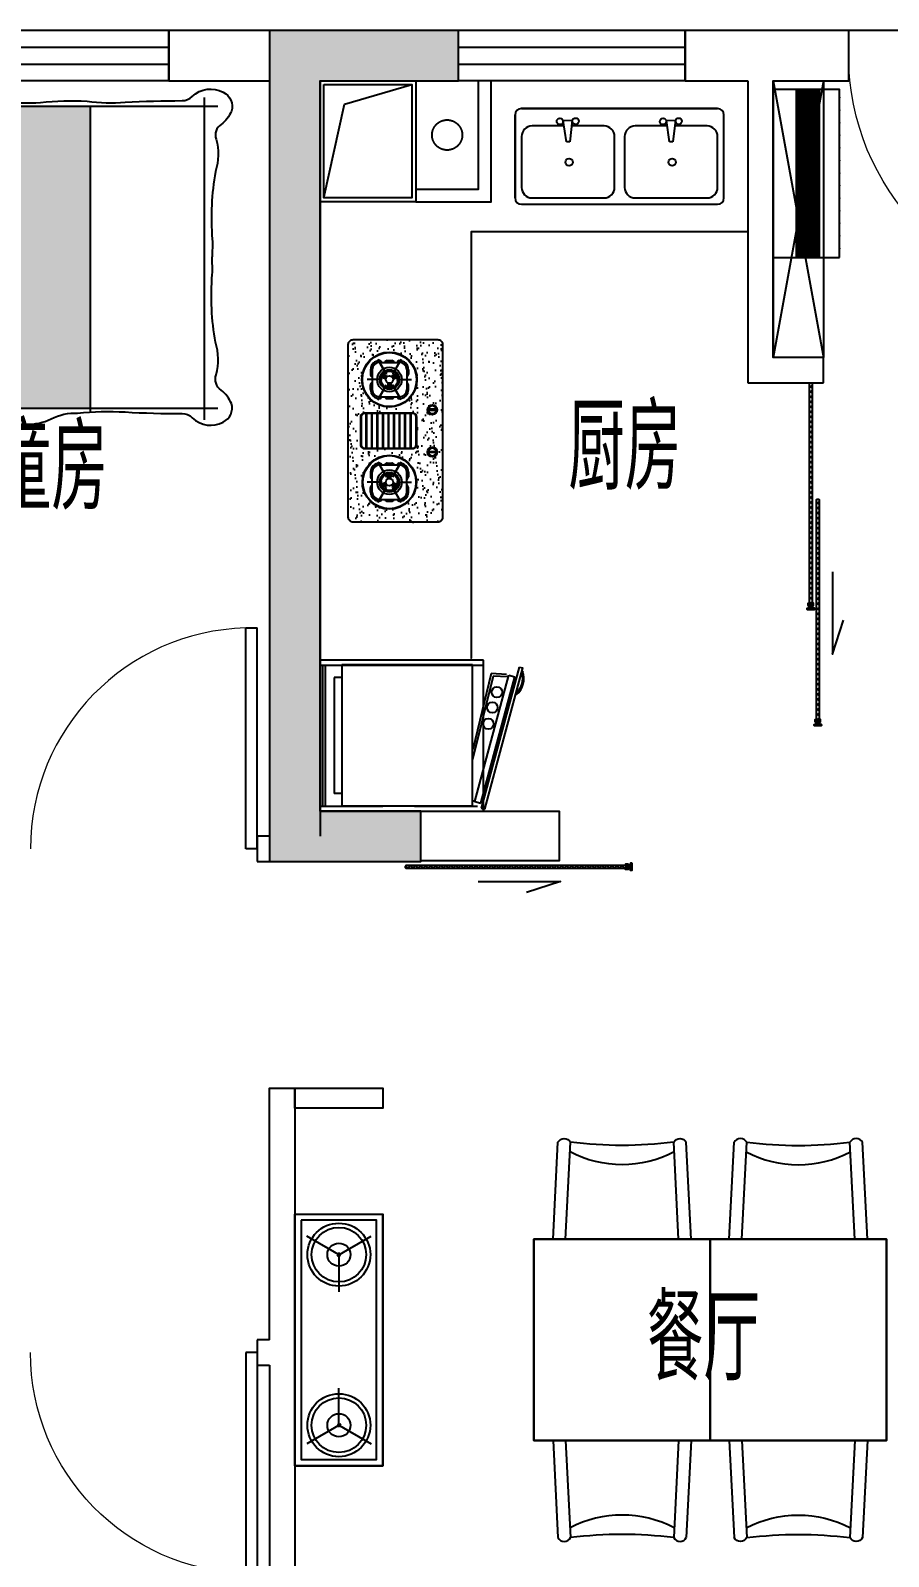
# Model space of a CAD drawing. Header units: millimetres. Extents: x -133666 to 880576, y -269375 to 86941.
# Drawn here: x 26295 to 29703, y 77706 to 83766 of the extents above; entities that cross this region are included whole.
import ezdxf

# ---------------------------------------------------------------- set-up
doc = ezdxf.new("R2010")
doc.units = ezdxf.units.MM
doc.header["$LTSCALE"] = 1000
doc.linetypes.add('PS', pattern=[3200, 1500, -200, 1500])
doc.linetypes.add('TRATTEGGIATA2', pattern=[0.375, 0.25, -0.125])
doc.layers.get('0').update_dxf_attribs({"linetype": 'CONTINUOUS'})
doc.layers.get('Defpoints').update_dxf_attribs({"color": 6, "linetype": 'CONTINUOUS'})
for name, color, linetype in [('0p-洞填充', 1, 'CONTINUOUS'), ('_弱电导线层', 4, 'CONTINUOUS'), ('_弱电设备层', 6, 'CONTINUOUS'), ('_电气辅助层', 5, 'CONTINUOUS'), ('A-FUR', 8, 'CONTINUOUS'), ('A-Lvtry', 5, 'CONTINUOUS'), ('A-烟气道', 105, 'CONTINUOUS'), ('DIM', 3, 'CONTINUOUS'), ('P-Furniture(活动家具)', 134, 'CONTINUOUS'), ('PS', 6, 'PS'), ('PUB_HATCH', 8, 'CONTINUOUS'), ('PUB_TEXT', 7, 'CONTINUOUS'), ('WALL', 2, 'CONTINUOUS'), ('WINDOW', 4, 'CONTINUOUS'), ('剪力墙', 6, 'CONTINUOUS'), ('门', 9, 'CONTINUOUS')]:
    doc.layers.add(name, color=color, linetype=linetype)
doc.styles.get("Standard").update_dxf_attribs({"font": 'tssdeng.shx', "bigfont": 'tssdchn.shx'})
doc.styles.add('ZZ', font='tssdeng.shx', dxfattribs={"width": 0.7, "bigfont": 'tssdchn.shx'})
doc.dimstyles.new('TSSD_100_100', dxfattribs={"dimtxt": 300, "dimasz": 100, "dimexe": 100, "dimexo": 250, "dimgap": 100, "dimtad": 1, "dimdec": 0, "dimzin": 0, "dimdsep": 46, "dimtxsty": 'ZZ', "dimblk": 'ARCHTICK', "dimcen": 0, "dimdle": 100, "dimclrd": 256, "dimclrt": 7, "dimadec": 0, "dimazin": 0, "dimtfac": 1, "dimtdec": 0, "dimtix": 1, "dimtmove": 2, "dimatfit": 3, "dimfxl": 0, "dimtolj": 1, "dimtzin": 0, "dimarcsym": 0})

# ---------------------------------------------------------------- blocks, each defined once
blk = doc.blocks.new('$DorLib2D$00000001')
for p, q in [((0.45, 0.975), (0.5, 0.975)), ((0.45, 0), (0.45, 0.975)), ((0.5, 0), (0.5, 0.975)), ((0.5, 0), (0.45, 0))]:
    blk.add_line(p, q)
at = {"lineweight": 13}
blk.add_arc((0.475, 0), 0.975, 91.46928, 180, dxfattribs=at)
blk = doc.blocks.new('$TCHSYS$WIN2D')
for p, q in [((-0.5, 0.5), (0.5, 0.5)), ((-0.5, 0.5), (-0.5, -0.5)), ((0.5, 0.5), (0.5, -0.5)), ((0.5, 0.1667), (-0.5, 0.1667)), ((0.5, -0.1667), (-0.5, -0.1667)), ((-0.5, -0.5), (0.5, -0.5))]:
    blk.add_line(p, q)
blk = doc.blocks.new('家用多媒体布线箱')
at = {"layer": '_弱电设备层'}
blk.add_lwpolyline([(-333.8, 263.9), (333.8, 263.9), (333.8, 0), (-333.8, 0)], close=True, dxfattribs=at)
at = {"layer": '_弱电设备层', "color": 14, "const_width": 100}
blk.add_lwpolyline([(-333.8, 137.6), (333.8, 137.6)], dxfattribs=at)
at = {"layer": '_电气辅助层'}
for p in [(-297.6, 263.9), (-247.6, 263.9), (-197.6, 263.9), (-147.6, 263.9), (-97.6, 263.9), (-47.6, 263.9), (2.4, 263.9), (52.4, 263.9), (102.4, 263.9), (152.4, 263.9), (202.4, 263.9), (252.4, 263.9), (302.4, 263.9), (-333.8, 132), (333.8, 132), (-297.6, 0), (-247.6, 0), (-197.6, 0), (-147.6, 0), (-97.6, 0), (-47.6, 0), (2.4, 0), (52.4, 0), (102.4, 0), (152.4, 0), (202.4, 0), (252.4, 0), (302.4, 0)]:
    blk.add_point(p, dxfattribs=at)
blk = doc.blocks.new('_ArchTick')
at = {"color": 0, "linetype": 'ByBlock', "const_width": 0.4}
blk.add_lwpolyline([(-0.5, -0.5), (0.5, 0.5)], dxfattribs=at)
blk = doc.blocks.new('*D54')
at = {"layer": 'Defpoints', "color": 0, "transparency": 16777216}
for p in [(27244.6, 84537), (27244.6, 83666.4), (30744.6, 83666.4)]:
    blk.add_point(p, dxfattribs=at)
at = {"layer": 'DIM', "color": 0, "lineweight": -2, "transparency": 16777216}
for p, q in [((27244.6, 83916.4), (27244.6, 84637)), ((30744.6, 83916.4), (30744.6, 84637))]:
    blk.add_line(p, q, dxfattribs=at)
at = {"layer": 'DIM', "lineweight": -2, "transparency": 16777216}
blk.add_line((30844.6, 84537), (27144.6, 84537), dxfattribs=at)
at = {"layer": 'DIM', "lineweight": -2, "transparency": 16777216, "xscale": 100, "yscale": 100, "zscale": 100, "rotation": 180}
blk.add_blockref('_ArchTick', (27244.6, 84537), dxfattribs=at)
at = {"layer": 'DIM', "lineweight": -2, "transparency": 16777216, "xscale": 100, "yscale": 100, "zscale": 100}
blk.add_blockref('_ArchTick', (30744.6, 84537), dxfattribs=at)
at = {"layer": 'DIM', "color": 7, "transparency": 16777216, "insert": (28994.6, 84787), "char_height": 300, "attachment_point": 5, "style": 'ZZ'}
blk.add_mtext('\\A1;3500', dxfattribs=at)
blk = doc.blocks.new('*D55')
at = {"layer": 'Defpoints', "color": 0, "transparency": 16777216}
for p in [(24644.6, 84537), (24644.6, 83666.4), (27244.6, 83666.4)]:
    blk.add_point(p, dxfattribs=at)
at = {"layer": 'DIM', "color": 0, "lineweight": -2, "transparency": 16777216}
for p, q in [((24644.6, 83916.4), (24644.6, 84637)), ((27244.6, 83916.4), (27244.6, 84637))]:
    blk.add_line(p, q, dxfattribs=at)
at = {"layer": 'DIM', "lineweight": -2, "transparency": 16777216}
blk.add_line((27344.6, 84537), (24544.6, 84537), dxfattribs=at)
at = {"layer": 'DIM', "lineweight": -2, "transparency": 16777216, "xscale": 100, "yscale": 100, "zscale": 100, "rotation": 180}
blk.add_blockref('_ArchTick', (24644.6, 84537), dxfattribs=at)
at = {"layer": 'DIM', "lineweight": -2, "transparency": 16777216, "xscale": 100, "yscale": 100, "zscale": 100}
blk.add_blockref('_ArchTick', (27244.6, 84537), dxfattribs=at)
at = {"layer": 'DIM', "color": 7, "transparency": 16777216, "insert": (25944.6, 84787), "char_height": 300, "attachment_point": 5, "style": 'ZZ'}
blk.add_mtext('\\A1;2600', dxfattribs=at)
blk = doc.blocks.new('asdgaegwegwegweg')
at = {"layer": 'P-Furniture(活动家具)', "ltscale": 0.05}
for p, q in [((2929513.3, 291305.6), (2929128.3, 291286.4)), ((2929513.3, 290757.1), (2929128.3, 290776.4))]:
    blk.add_line(p, q, dxfattribs=at)
at = {"layer": 'P-Furniture(活动家具)', "color": 251, "ltscale": 0.05}
for p, q in [((2929513.3, 291255.6), (2929128.3, 291236.4)), ((2929513.3, 290807.1), (2929128.3, 290826.4))]:
    blk.add_line(p, q, dxfattribs=at)
at = {"layer": 'P-Furniture(活动家具)', "ltscale": 0.05}
for centre, radius, start, end in [((2929141.6, 291261.4), 28.3, 118.07249, 241.92751), ((2927454, 291031.4), 1686.8, 353.01938, 6.98062), ((2929141.6, 290801.4), 28.3, 118.07249, 241.92751)]:
    blk.add_arc(centre, radius, start, end, dxfattribs=at)
at = {"layer": 'P-Furniture(活动家具)', "color": 251, "ltscale": 0.05}
blk.add_arc((2928772, 291031.4), 445.6, 332.33384, 27.66616, dxfattribs=at)
blk = doc.blocks.new('table 700x900')
at = {"layer": 'P-Furniture(活动家具)', "ltscale": 0.05}
for points in [[(-450, 700), (350, 700), (350, -700), (-450, -700)], [(-450, 0), (350, 0), (350, 700), (-450, 700)], [(-450, -700), (350, -700), (350, 0), (-450, 0)]]:
    blk.add_lwpolyline(points, close=True, dxfattribs=at)
at = {"layer": 'P-Furniture(活动家具)'}
blk.add_lwpolyline([(-450, 700), (350, 700), (350, -700), (-450, -700)], close=True, dxfattribs=at)
at = {"layer": 'P-Furniture(活动家具)', "ltscale": 0.05}
blk.add_blockref('asdgaegwegwegweg', (-2929963.3, -290681.4), dxfattribs=at)
at = {"layer": 'P-Furniture(活动家具)', "ltscale": 0.05, "xscale": -1}
blk.add_blockref('asdgaegwegwegweg', (2929863.3, -290681.4), dxfattribs=at)
at = {"layer": 'P-Furniture(活动家具)', "ltscale": 0.05, "xscale": -1, "rotation": 180}
blk.add_blockref('asdgaegwegwegweg', (-2929963.3, 290681.4), dxfattribs=at)
at = {"layer": 'P-Furniture(活动家具)', "ltscale": 0.05, "rotation": 180}
blk.add_blockref('asdgaegwegwegweg', (2929863.3, 290681.4), dxfattribs=at)
blk = doc.blocks.new('A$C103B1D10')
at = {"layer": 'P-Furniture(活动家具)', "color": 251}
for p, q in [((101.3, 325), (-898.7, 325)), ((-898.7, 325), (-898.7, -25)), ((101.3, 325), (101.3, -25)), ((-733.2, 142.8), (-811.1, 277.7)), ((-64.1, 142.8), (13.8, 277.7)), ((-733.2, 157.2), (-811.1, 22.3)), ((-745.7, 150), (-589.9, 150)), ((-51.6, 150), (-207.5, 150)), ((-64.1, 157.2), (13.8, 22.3)), ((-898.7, -25), (101.3, -25))]:
    blk.add_line(p, q, dxfattribs=at)
at = {"layer": 'P-Furniture(活动家具)'}
blk.add_lwpolyline([(-898.7, 325), (101.3, 325), (101.3, -25), (-898.7, -25)], close=True, dxfattribs=at)
at = {"layer": 'P-Furniture(活动家具)', "color": 251}
blk.add_lwpolyline([(76.3, 300), (-873.7, 300), (-873.7, 0), (76.3, 0)], close=True, dxfattribs=at)
at = {"layer": 'P-Furniture(活动家具)', "color": 251, "const_width": 4.17}
for points in [[(-797.5, 254.1), (-810.2, 276.1)], [(-797.5, 254.1), (-810.2, 276.1)], [(0.2, 254.1), (12.8, 276.1)], [(0.2, 254.1), (12.8, 276.1)], [(-617.1, 150), (-591.8, 150)], [(-617.1, 150), (-591.8, 150)], [(-180.2, 150), (-205.6, 150)], [(-180.2, 150), (-205.6, 150)], [(-797.5, 45.9), (-810.2, 23.9)], [(-797.5, 45.9), (-810.2, 23.9)], [(0.2, 45.9), (12.8, 23.9)], [(0.2, 45.9), (12.8, 23.9)]]:
    blk.add_lwpolyline(points, dxfattribs=at)
at = {"layer": 'P-Furniture(活动家具)', "color": 251}
for centre, radius in [((-737.4, 150), 125), ((-737.4, 150), 108.3), ((-60, 150), 125), ((-60, 150), 108.3), ((-737.4, 150), 45.8), ((-60, 150), 45.8)]:
    blk.add_circle(centre, radius, dxfattribs=at)
blk = doc.blocks.new('A$C6BCA2219')
at = {"layer": 'P-Furniture(活动家具)'}
for p, q in [((-389.5, 380), (389.5, 380)), ((389.5, 380), (-389.5, 380)), ((-415.3, 354.8), (-415.3, 25.2)), ((-415.3, 25.2), (-415.3, 354.8)), ((414.7, 25.2), (414.7, 354.8)), ((-389.5, 0), (389.5, 0))]:
    blk.add_line(p, q, dxfattribs=at)
at = {"layer": 'P-Furniture(活动家具)', "color": 251}
for p, q in [((-220.2, 310.8), (-347.5, 310.8)), ((-223.7, 332.8), (-187.8, 333.3)), ((-210.5, 248.5), (-223.7, 332.8)), ((-187.8, 333.3), (-197.8, 248.5)), ((-61.9, 310.8), (-190.5, 310.8)), ((189.2, 310.8), (61.9, 310.8)), ((185.8, 332.8), (221.6, 333.3)), ((198.9, 248.5), (185.8, 332.8)), ((221.6, 333.3), (211.6, 248.5)), ((347.5, 310.8), (218.9, 310.8)), ((-389.5, 268.8), (-389.5, 67.2)), ((-197.8, 248.5), (-210.5, 248.5)), ((-19.9, 67.2), (-19.9, 268.8)), ((19.9, 268.8), (19.9, 67.2)), ((211.6, 248.5), (198.9, 248.5)), ((389.5, 67.2), (389.5, 268.8)), ((-347.5, 25.2), (-61.9, 25.2)), ((61.9, 25.2), (347.5, 25.2))]:
    blk.add_line(p, q, dxfattribs=at)
for centre, radius in [((-236.9, 329.1), 12.8), ((-174.7, 329.6), 12.8), ((172.6, 329.1), 12.8), ((234.8, 329.6), 12.8), ((-200.5, 166.9), 14.8), ((208.9, 166.9), 14.8)]:
    blk.add_circle(centre, radius, dxfattribs=at)
at = {"layer": 'P-Furniture(活动家具)'}
for centre, radius, start, end in [((-389.6, 354.3), 25.7, 89.81831, 178.91937), ((389.5, 354.8), 25.2, 0, 90), ((-389.6, 25.7), 25.7, 181.08063, 270.18169), ((389.5, 25.2), 25.2, 270, 0)]:
    blk.add_arc(centre, radius, start, end, dxfattribs=at)
at = {"layer": 'P-Furniture(活动家具)', "color": 251}
for centre, start, end in [((-347.5, 268.8), 90, 180), ((-61.9, 268.8), 0, 90), ((61.9, 268.8), 90, 180), ((347.5, 268.8), 0, 90), ((-347.5, 67.2), 180, 270), ((-61.9, 67.2), 270, 0), ((61.9, 67.2), 180, 270), ((347.5, 67.2), 270, 0)]:
    blk.add_arc(centre, 42, start, end, dxfattribs=at)
blk = doc.blocks.new('A$C2E107800')
at = {"layer": 'P-Furniture(活动家具)'}
for p, q in [((-600, 650), (-600, 0)), ((-600, 650), (0, 650)), ((0, 0), (0, 650)), ((-600, 0), (0, 0)), ((-587.9, 9.5), (-591.8, -5)), ((-27.7, -140.6), (-587.9, 9.5)), ((-591.8, -5), (-31.5, -155.1)), ((-27.7, -140.6), (-31.5, -155.1))]:
    blk.add_line(p, q, dxfattribs=at)
at = {"layer": 'P-Furniture(活动家具)', "color": 251, "linetype": 'TRATTEGGIATA2'}
blk.add_line((-580, 650), (-580, 0), dxfattribs=at)
at = {"layer": 'P-Furniture(活动家具)', "color": 251}
for p, q in [((-20, 640), (-580, 640)), ((-20, 630), (-580, 630)), ((-579.5, 563.2), (-579.5, 44.4)), ((-19.5, 563.2), (-579.5, 563.2)), ((-579.5, 555.7), (-579.5, 71.9)), ((-69.5, 593.6), (-529.5, 593.6)), ((-529.5, 563.2), (-529.5, 593.6)), ((-69.5, 563.2), (-69.5, 593.6)), ((-19.5, 44.4), (-19.5, 563.2)), ((-579.5, 44.4), (-19.5, 44.4)), ((-562, 34.7), (-568.5, 10.6)), ((-568.5, 10.6), (-66.2, -124)), ((-562, 34.7), (-559.4, 44.4)), ((-562, 34.7), (-59.7, -99.8)), ((-59.7, -99.8), (-66.2, -124)), ((-44.7, -155.1), (-53.7, -152.6))]:
    blk.add_line(p, q, dxfattribs=at)
at = {"layer": 'P-Furniture(活动家具)', "color": 251, "linetype": 'Continuous'}
for p, q in [((-20, 650), (-20, 0)), ((-63.5, -37.7), (-394.9, 44.4)), ((-54, -29.9), (-355.8, 43.4)), ((-66.5, -94.9), (-63.5, -37.7)), ((-57.2, -90.2), (-54, -29.9))]:
    blk.add_line(p, q, dxfattribs=at)
at = {"layer": 'P-Furniture(活动家具)', "color": 251}
for centre in [(-253.4, -18.8), (-188.6, -34.6), (-127.7, -52.8)]:
    blk.add_circle(centre, 21, dxfattribs=at)
for radius, start, end in [(83.4, 219.87563, 290.12437), (78.4, 225.46438, 284.53562)]:
    blk.add_arc((-73.4, -76.7), radius, start, end, dxfattribs=at)
blk = doc.blocks.new('A$C558726A8')
at = {"layer": 'P-Furniture(活动家具)'}
h = blk.add_hatch(dxfattribs=at)
h.set_pattern_fill('AR-SAND,_O', color=250)
h.set_pattern_definition([(37.5, (-27199.047, -9670.22), (-1.60003, 48.941324), [0, -38.608, 0, -43.18, 0, -41.275]), (7.5, (-27199.05, -9670.22), (44.95233, 71.68251), [0, -20.828, 0, -34.798, 0, -13.335]), (327.5, (-27230.29, -9670.22), (79.09924, 0.14372), [0, -12.7, 0, -45.72, 0, -59.69]), (317.5, (-27230.29, -9670.22), (76.35565, 22.29293), [0, -6.35, 0, -29.972, 0, -34.29])])
h.paths.add_polyline_path([(-342.9, 375.4, 0.414214), (-362.5, 355.9), (-362.5, 19.6, 0.414214), (-342.9, 0), (342.9, 0, 0.414214), (362.5, 19.6), (362.5, 355.9, 0.414214), (342.9, 375.4)])
h.paths.add_polyline_path([(71.9, 309.2), (71.9, 120.9, -0.414214), (55.9, 104.9), (-55.9, 104.9, -0.414214), (-71.9, 120.9), (-71.9, 309.2, -0.414214), (-55.9, 325.2), (55.9, 325.2, -0.414214)], flags=16)
h.paths.add_polyline_path([(69.9, 309.2), (69.9, 120.9, -0.414214), (55.9, 106.9), (-55.9, 106.9, -0.414214), (-69.9, 120.9), (-69.9, 309.2, -0.414214), (-55.9, 323.2), (55.9, 323.2, -0.414214)], flags=0)
h.paths.add_polyline_path([(313.1, 211.8, -1), (94.2, 211.8, -1)], flags=16)
h.paths.add_polyline_path([(311.1, 211.8, -1), (96.2, 211.8, -1)], flags=0)
h.paths.add_polyline_path([(164.5, 287.1), (182.6, 287.1, -0.359638), (191.4, 280.3), (215.9, 280.3, -0.359638), (224.7, 287.1), (242.8, 287.1, -0.414214), (279, 250.9, -0.251251), (272.2, 242.1), (272.2, 229.9, -0.359638), (279, 221.1), (279, 202.5, -0.359638), (272.2, 193.7), (272.2, 181.4, -0.251251), (279, 172.6, -0.414214), (242.8, 136.4), (224.7, 136.4, -0.359638), (215.9, 143.3), (191.4, 143.3, -0.359638), (182.6, 136.4), (164.5, 136.4, -0.414214), (128.3, 172.6, -0.251251), (135.2, 181.4), (135.2, 193.7, -0.359638), (128.3, 202.5), (128.3, 221.1, -0.359638), (135.2, 229.9), (135.2, 242.1, -0.251251), (128.3, 250.9, -0.414214)], flags=0)
h.paths.add_polyline_path([(252.6, 211.8, -1), (154.7, 211.8, -1)], flags=0)
h.paths.add_polyline_path([(242.8, 211.8, -1), (164.5, 211.8, -1)], flags=0)
h.paths.add_polyline_path([(239.9, 211.8, -1), (167.4, 211.8, -1)], flags=0)
h.paths.add_polyline_path([(236.9, 211.8, -1), (170.4, 211.8, -1)], flags=0)
h.paths.add_polyline_path([(174.8, 218.6), (190.2, 217.6, -0.299124), (203.7, 226.5, -0.028861), (205.3, 226.4), (212.2, 240.2, -0.215015), (224, 233.3), (215.4, 220.5, -0.330841), (215.4, 203), (224, 190.2, -0.215015), (212.2, 183.4), (205.3, 197.2, -0.028861), (203.7, 197.1, -0.299124), (190.2, 205.9), (174.8, 204.9, -0.215015)], flags=0)
h.paths.add_polyline_path([(-96.2, 211.8, -1), (-311.1, 211.8, -1)], flags=16)
h.paths.add_polyline_path([(-98.2, 211.8, -1), (-309.1, 211.8, -1)], flags=0)
h.paths.add_polyline_path([(-128.3, 250.9, -0.251251), (-135.2, 242.1), (-135.2, 229.9, -0.359638), (-128.3, 221.1), (-128.3, 202.5, -0.359638), (-135.2, 193.7), (-135.2, 181.4, -0.251251), (-128.3, 172.6, -0.414214), (-164.5, 136.4), (-182.6, 136.4, -0.359638), (-191.4, 143.3), (-215.9, 143.3, -0.359638), (-224.7, 136.4), (-242.8, 136.4, -0.414214), (-279, 172.6, -0.251251), (-272.2, 181.4), (-272.2, 193.7, -0.359638), (-279, 202.5), (-279, 221.1, -0.359638), (-272.2, 229.9), (-272.2, 242.1, -0.251251), (-279, 250.9, -0.414214), (-242.8, 287.1), (-224.7, 287.1, -0.359638), (-215.9, 280.3), (-191.4, 280.3, -0.359638), (-182.6, 287.1), (-164.5, 287.1, -0.414214)], flags=0)
h.paths.add_polyline_path([(-154.7, 211.8, -1), (-252.6, 211.8, -1)], flags=0)
h.paths.add_polyline_path([(-164.5, 211.8, -1), (-242.8, 211.8, -1)], flags=0)
h.paths.add_polyline_path([(-167.4, 211.8, -1), (-239.9, 211.8, -1)], flags=0)
h.paths.add_polyline_path([(-170.4, 211.8, -1), (-236.9, 211.8, -1)], flags=0)
h.paths.add_polyline_path([(-174.8, 218.6, -0.215015), (-174.8, 204.9), (-190.2, 205.9, -0.299124), (-203.7, 197.1, -0.028861), (-205.3, 197.2), (-212.2, 183.4, -0.215015), (-224, 190.2), (-215.4, 203, -0.330841), (-215.4, 220.5), (-224, 233.3, -0.215015), (-212.2, 240.2), (-205.3, 226.4, -0.028861), (-203.7, 226.5, -0.299124), (-190.2, 217.6)], flags=0)
h.paths.add_polyline_path([(103, 41, -1), (64.3, 41, -1)], flags=16)
h.paths.add_polyline_path([(85.7, 57.3), (85.7, 56.2, -0.877066), (85.7, 25.8), (85.7, 24.6, -1), (81.7, 24.6), (81.7, 25.8, -0.877066), (81.7, 56.2), (81.7, 57.3, -1)], flags=0)
h.paths.add_polyline_path([(97.4, 53.2, -1.000001), (94.5, 53.2, -1.000001)], flags=0)
h.paths.add_polyline_path([(102.5, 41, -1.000001), (99.6, 41, -1.000001)], flags=0)
h.paths.add_polyline_path([(-64.3, 41, -1), (-103, 41, -1)], flags=16)
h.paths.add_polyline_path([(-81.7, 57.3), (-81.7, 56.2, -0.877066), (-81.7, 25.8), (-81.7, 24.6, -1), (-85.7, 24.6), (-85.7, 25.8, -0.877066), (-85.7, 56.2), (-85.7, 57.3, -1)], flags=0)
h.paths.add_polyline_path([(-94.5, 53.2, -1.000001), (-97.4, 53.2, -1.000001)], flags=0)
h.paths.add_polyline_path([(-99.6, 41, -1.000001), (-102.5, 41, -1.000001)], flags=0)
for points in [[(-99.6, 41.4, 1), (-102.5, 41.4, 1)], [(-97.4, 53.7, 1.000001), (-94.5, 53.7, 1.000001)], [(94.5, 53.7, 1.000001), (97.4, 53.7, 1.000001)], [(102.5, 41.4, 1), (99.6, 41.4, 1)]]:
    blk.add_hatch(color=251, dxfattribs=at).paths.add_polyline_path(points)
at = {"layer": 'P-Furniture(活动家具)', "color": 251}
for p, q in [((-69.9, 304), (69.9, 304)), ((-284.2, 258.3), (-224, 223.5)), ((-228.2, 226), (-279.9, 255.8)), ((-272.2, 250.9), (-272.2, 172.6)), ((-242.8, 287.1), (-224.7, 287.1)), ((-242.8, 280.3), (-164.5, 280.3)), ((-203.7, 240.2), (-203.7, 299.8)), ((-123.1, 258.3), (-183.3, 223.5)), ((-164.5, 287.1), (-182.6, 287.1)), ((-179.1, 226), (-127.4, 255.8)), ((-135.2, 250.9), (-135.2, 172.6)), ((-69.9, 302), (69.9, 302)), ((-69.9, 282), (69.9, 282)), ((-69.9, 280), (69.9, 280)), ((-69.9, 260), (69.9, 260)), ((-69.9, 258), (69.9, 258)), ((123.1, 258.3), (183.3, 223.5)), ((179.1, 226), (127.4, 255.8)), ((135.2, 250.9), (135.2, 172.6)), ((164.5, 287.1), (182.6, 287.1)), ((242.8, 280.3), (164.5, 280.3)), ((203.7, 240.2), (203.7, 299.8)), ((284.2, 258.3), (224, 223.5)), ((242.8, 287.1), (224.7, 287.1)), ((228.2, 226), (279.9, 255.8)), ((272.2, 250.9), (272.2, 172.6)), ((-284.2, 165.3), (-224, 200)), ((-228.2, 197.6), (-279.9, 167.7)), ((-279, 221.1), (-279, 202.5)), ((-224, 233.3), (-212.2, 240.2)), ((-215.4, 220.5), (-224, 233.3)), ((-215.4, 203), (-224, 190.2)), ((-212.2, 183.4), (-224, 190.2)), ((-211, 224.5), (-218.1, 236.8)), ((-211, 199.1), (-218.1, 186.8)), ((-205.3, 226.4), (-212.2, 240.2)), ((-205.3, 197.2), (-212.2, 183.4)), ((-203.7, 183.4), (-203.7, 123.7)), ((-190.2, 217.6), (-174.8, 218.6)), ((-190.2, 205.9), (-174.8, 204.9)), ((-189, 211.8), (-174.8, 211.8)), ((-123.1, 165.3), (-183.3, 200)), ((-179.1, 197.6), (-127.4, 167.7)), ((-174.8, 218.6), (-174.8, 204.9)), ((-128.3, 221.1), (-128.3, 202.5)), ((-69.9, 238), (69.9, 238)), ((-69.9, 236), (69.9, 236)), ((-69.9, 216), (69.9, 216)), ((-69.9, 214), (69.9, 214)), ((-69.9, 194), (69.9, 194)), ((-69.9, 192), (69.9, 192)), ((123.1, 165.3), (183.3, 200)), ((179.1, 197.6), (127.4, 167.7)), ((128.3, 221.1), (128.3, 202.5)), ((190.2, 217.6), (174.8, 218.6)), ((174.8, 218.6), (174.8, 204.9)), ((189, 211.8), (174.8, 211.8)), ((190.2, 205.9), (174.8, 204.9)), ((203.7, 183.4), (203.7, 123.7)), ((205.3, 226.4), (212.2, 240.2)), ((205.3, 197.2), (212.2, 183.4)), ((211, 224.5), (218.1, 236.8)), ((211, 199.1), (218.1, 186.8)), ((224, 233.3), (212.2, 240.2)), ((212.2, 183.4), (224, 190.2)), ((215.4, 220.5), (224, 233.3)), ((215.4, 203), (224, 190.2)), ((284.2, 165.3), (224, 200)), ((228.2, 197.6), (279.9, 167.7)), ((279, 221.1), (279, 202.5)), ((-242.8, 143.3), (-164.5, 143.3)), ((-242.8, 136.4), (-224.7, 136.4)), ((-164.5, 136.4), (-182.6, 136.4)), ((-69.9, 172), (69.9, 172)), ((-69.9, 170), (69.9, 170)), ((-69.9, 150), (69.9, 150)), ((-69.9, 148), (69.9, 148)), ((-69.9, 128), (69.9, 128)), ((-69.9, 126), (69.9, 126)), ((242.8, 143.3), (164.5, 143.3)), ((164.5, 136.4), (182.6, 136.4)), ((242.8, 136.4), (224.7, 136.4))]:
    blk.add_line(p, q, dxfattribs=at)
at = {"layer": 'P-Furniture(活动家具)'}
blk.add_lwpolyline([(-342.9, 0.4, -0.414214), (-362.5, 20), (-362.5, 355.9, -0.414214), (-342.9, 375.4), (342.9, 375.4, -0.414214), (362.5, 355.9), (362.5, 20, -0.414214), (342.9, 0.4)], format="xyb", close=True, dxfattribs=at)
at = {"layer": 'P-Furniture(活动家具)', "color": 251}
for points in [[(-71.9, 309.2, -0.414214), (-55.9, 325.2), (55.9, 325.2, -0.414214), (71.9, 309.2), (71.9, 120.9, -0.414214), (55.9, 104.9), (-55.9, 104.9, -0.414214), (-71.9, 120.9)], [(-69.9, 309.2, -0.414214), (-55.9, 323.2), (55.9, 323.2, -0.414214), (69.9, 309.2), (69.9, 120.9, -0.414214), (55.9, 106.9), (-55.9, 106.9, -0.414214), (-69.9, 120.9)], [(-85.7, 25), (-85.7, 57.8, -1), (-81.7, 57.8), (-81.7, 25, -1)], [(85.7, 25), (85.7, 57.8, 1), (81.7, 57.8), (81.7, 25, 1)]]:
    blk.add_lwpolyline(points, format="xyb", close=True, dxfattribs=at)
at = {"layer": 'P-Furniture(活动家具)', "color": 251, "const_width": 0.979}
for points in [[(-228.2, 226), (-279.9, 255.8)], [(-203.7, 240.2), (-203.7, 299.8)], [(-179.1, 226), (-127.4, 255.8)], [(179.1, 226), (127.4, 255.8)], [(203.7, 240.2), (203.7, 299.8)], [(228.2, 226), (279.9, 255.8)], [(-228.2, 197.6), (-279.9, 167.7)], [(-203.7, 183.4), (-203.7, 123.7)], [(-179.1, 197.6), (-127.4, 167.7)], [(179.1, 197.6), (127.4, 167.7)], [(203.7, 183.4), (203.7, 123.7)], [(228.2, 197.6), (279.9, 167.7)]]:
    blk.add_lwpolyline(points, dxfattribs=at)
for points in [[(-203.7, 226.5, -1), (-203.7, 197.1, -1), (-203.7, 226.5, -1)], [(203.7, 226.5, 1), (203.7, 197.1, 1), (203.7, 226.5, 1)]]:
    blk.add_lwpolyline(points, format="xyb", dxfattribs=at)
at = {"layer": 'P-Furniture(活动家具)', "color": 251}
for centre, radius in [((-203.7, 211.8), 107.4), ((-203.7, 211.8), 105.4), ((203.7, 211.8), 109.4), ((203.7, 211.8), 107.4), ((-203.7, 211.8), 39.1), ((-203.7, 211.8), 36.2), ((-203.7, 211.8), 33.3), ((203.7, 211.8), 39.1), ((203.7, 211.8), 36.2), ((203.7, 211.8), 33.3), ((-203.7, 211.8), 14.7), ((203.7, 211.8), 14.7), ((-83.7, 41.4), 19.3), ((83.7, 41.4), 19.3), ((-101, 41.4), 1.44), ((-95.9, 53.7), 1.44), ((95.9, 53.7), 1.44), ((101, 41.4), 1.44)]:
    blk.add_circle(centre, radius, dxfattribs=at)
at = {"layer": 'P-Furniture(活动家具)'}
for centre in [(-203.7, 211.8), (203.7, 211.8)]:
    blk.add_circle(centre, 48.9, dxfattribs=at)
at = {"layer": 'P-Furniture(活动家具)', "color": 251}
for centre, radius, start, end in [((-242.8, 250.9), 36.2, 90, 180), ((-267.4, 252.9), 11.8, 189.66757, 246.08239), ((-242.8, 250.9), 29.4, 90, 180), ((-224.4, 278.4), 8.76, 12.56398, 91.68605), ((-182.9, 278.4), 8.76, 88.31395, 167.43602), ((-164.5, 250.9), 36.2, 0, 90), ((-164.5, 250.9), 29.4, 0, 90), ((-139.9, 252.9), 11.8, 293.91761, 350.33243), ((164.5, 250.9), 36.2, 90, 180), ((139.9, 252.9), 11.8, 189.66757, 246.08239), ((164.5, 250.9), 29.4, 90, 180), ((182.9, 278.4), 8.76, 12.56398, 91.68605), ((224.4, 278.4), 8.76, 88.31395, 167.43602), ((242.8, 250.9), 36.2, 0, 90), ((242.8, 250.9), 29.4, 0, 90), ((267.4, 252.9), 11.8, 293.91761, 350.33243), ((-270.2, 221.3), 8.76, 102.56398, 181.68605), ((-270.2, 202.2), 8.76, 178.31395, 257.43602), ((-210.5, 223.6), 16.7, 95.73063, 144.26937), ((-210.5, 199.9), 16.7, 215.73063, 264.26937), ((-190, 211.8), 16.7, 335.73063, 24.26937), ((-137.1, 221.3), 8.76, 358.31395, 77.43602), ((-137.1, 202.2), 8.76, 282.56398, 1.68605), ((137.1, 221.3), 8.76, 102.56398, 181.68605), ((137.1, 202.2), 8.76, 178.31395, 257.43602), ((190, 211.8), 16.7, 155.73063, 204.26937), ((210.5, 223.6), 16.7, 35.73063, 84.26937), ((210.5, 199.9), 16.7, 275.73063, 324.26937), ((270.2, 221.3), 8.76, 358.31395, 77.43602), ((270.2, 202.2), 8.76, 282.56398, 1.68605), ((-267.4, 170.6), 11.8, 113.91761, 170.33243), ((-242.8, 172.6), 36.2, 180, 270), ((-242.8, 172.6), 29.4, 180, 270), ((-224.4, 145.2), 8.76, 268.31395, 347.43602), ((-182.9, 145.2), 8.76, 192.56398, 271.68605), ((-164.5, 172.6), 36.2, 270, 0), ((-164.5, 172.6), 29.4, 270, 0), ((-139.9, 170.6), 11.8, 9.66757, 66.08239), ((139.9, 170.6), 11.8, 113.91761, 170.33243), ((164.5, 172.6), 36.2, 180, 270), ((164.5, 172.6), 29.4, 180, 270), ((182.9, 145.2), 8.76, 268.31395, 347.43602), ((224.4, 145.2), 8.76, 192.56398, 271.68605), ((242.8, 172.6), 36.2, 270, 0), ((242.8, 172.6), 29.4, 270, 0), ((267.4, 170.6), 11.8, 9.66757, 66.08239), ((-83.7, 41.4), 15.3, 97.49421, 262.50579), ((-83.7, 41.4), 15.3, 277.49421, 82.50579), ((83.7, 41.4), 15.3, 97.49421, 262.50579), ((83.7, 41.4), 15.3, 277.49421, 82.50579)]:
    blk.add_arc(centre, radius, start, end, dxfattribs=at)
blk = doc.blocks.new('A$C14777907')
at = {"layer": 'P-Furniture(活动家具)'}
h = blk.add_hatch(dxfattribs=at)
h.set_pattern_fill('AR-SAND', color=250, scale=0.5, style=0)
h.paths.add_polyline_path([(-546.9, 316.1), (-546.9, -5.9), (653.1, -5.9), (653.1, 316.1)])
blk.add_line((665.3, 1643), (-559.2, 1643), dxfattribs=at)
at = {"layer": 'P-Furniture(活动家具)', "color": 251}
for p, q in [((-546.9, 1677.6), (-546.9, -510.8)), ((653.1, 1677.6), (653.1, -510.8)), ((677.6, 1114.1), (-550, 450.1)), ((-341.9, 1043), (-592.9, 1043)), ((677.6, 1084.6), (-546.9, 316.1)), ((10.9, 1043), (-61.4, 1043)), ((548.8, 1043), (279.5, 1043)), ((-306.2, 993), (-592.9, 993)), ((456.2, 993), (-141.8, 993)), ((-546.9, 316.1), (653.1, 316.1)), ((-560.1, -5.9), (653.1, -5.9)), ((54.1, -457), (-592.9, -457)), ((686.8, -457), (54.1, -457))]:
    blk.add_line(p, q, dxfattribs=at)
at = {"layer": 'P-Furniture(活动家具)'}
for points in [[(-559.2, 1643, 0.015145), (-561.6, 1457.8, 0.00267), (-566.3, 1232.8, 0.058958), (-559.7, 1098, -0.038458), (-557.2, 976.2, 0.025508), (-557.2, 824.4, -0.039412), (-564.9, 621.7, 0.016498), (-570.4, 474, -0.095063), (-589.9, 343.7, 0.129887), (-610.3, 249.3, 0.123513), (-589.3, 151, -0.132991), (-566.3, 45.8, -0.041346), (-561.8, -142.7, 0.014819), (-568.4, -369.3, -0.211134), (-585, -409.6, 0.329446), (-601.7, -532.5, 0.37589), (-528.7, -565.2, 0.122432), (-475.2, -524.5, -0.342539), (-413.7, -504.4, 0.141351), (-284.9, -502, -0.036442), (-152.1, -487.1, -0.036947), (-16.4, -489.1, 0.022047), (54.1, -488.1, -0.02246)], [(665.3, 1643, -0.015145), (667.7, 1457.8, -0.00267), (672.4, 1232.8, -0.058958), (665.9, 1098, 0.038458), (663.3, 976.2, -0.025508), (663.3, 824.4, 0.039412), (671, 621.7, -0.016498), (676.5, 474, 0.037552), (667.2, 193.7, -0.045167), (672.4, 8, 0.051681), (667.9, -142.7, -0.014819), (674.5, -369.3, 0.211134), (691.1, -409.6, -0.329446), (707.8, -532.5, -0.367495), (632.8, -565.2, -0.123892), (580.3, -524.5, 0.358288), (521.8, -504.4, -0.141351), (393, -502, 0.036442), (260.2, -487.1, 0.036947), (124.6, -489.1, -0.022047), (54.1, -488.1, 0.02316)]]:
    blk.add_lwpolyline(points, format="xyb", dxfattribs=at)
at = {"layer": 'P-Furniture(活动家具)', "color": 251}
for centre, radius, start, end in [((1430.1, 1422.9), 1929.9, 173.60879, 185.83391), ((-223.4, 547.9), 1104.5, 76.75454, 104.44305), ((360.2, 233.3), 1414.7, 80.05286, 101.34071), ((385.7, -92.7), 1729.7, 82.696, 99.95821), ((-1319.7, 1422.9), 1929.9, 354.16609, 6.39121), ((365.4, 1440.3), 882.2, 168.41669, 192.50944), ((-202.1, -493.4), 2123.6, 83.88283, 98.3309), ((800, 1593.1), 776.2, 178.15349, 191.67645), ((-710.9, 1434.7), 764.1, 0.05119, 14.26694), ((1633.7, 1420.2), 1564.6, 172.65046, 179.51242), ((-2949, 1639.8), 3035.7, 356.06735, 359.45452), ((-39, 1443.9), 669, 343.0859, 15.86119), ((65.9, 1222.4), 317.9, 120.2878, 164.59824), ((-116.8, 1393.5), 105.8, 21.67931, 77.8243), ((379.3, 1237.4), 224.7, 76.50973, 152.29583), ((-55, 1289.3), 504.7, 333.49737, 20.69743), ((37.4, 1231.1), 204.9, 26.15787, 125.83294), ((547.7, 1343), 615, 170.80231, 211.34581), ((-624.7, 1087), 649.1, 355.85031, 28.95445), ((-0.7, 1153), 244.5, 19.16577, 101.95874), ((-367.8, 1118.9), 253.6, 51.91879, 103.67035), ((106.6, 1325.2), 529.9, 174.18704, 224.47313), ((496.5, 1468.1), 918.9, 186.69659, 212.61963), ((-386.8, 1118.3), 245, 27.99994, 96.84592), ((-356.5, 1625.4), 401.2, 247.48899, 261.69991), ((-514.8, 711.2), 543.6, 79.67694, 89.50551), ((420.2, 1855.3), 632.4, 272.28267, 286.61757), ((1321, -4098.5), 5398.7, 97.65435, 99.32678), ((107.1, 1764.1), 741.4, 260.93942, 295.21906), ((-273.3, 1294.1), 328.6, 264.31868, 321.27219)]:
    blk.add_arc(centre, radius, start, end, dxfattribs=at)

msp = doc.modelspace()

# ---------------------------------------------------------------- hatches: boundary and pattern name
at = {"layer": 'PUB_HATCH'}
msp.add_hatch(color=256, dxfattribs=at).paths.add_polyline_path([(27844.6, 80666.4), (27444.6, 80666.4), (27444.6, 83566.4), (27994.6, 83566.4), (27994.6, 83766.4), (27244.6, 83766.4), (27244.6, 80466.4), (27444.6, 80466.4), (27844.6, 80466.4)])
at = {"layer": '门'}
h = msp.add_hatch(dxfattribs=at)
h.set_pattern_fill('!PYH_GALSSC', color=250, scale=10, angle=360, style=0)
h.set_pattern_definition([(315, (27644.532, 80902.039), (-9.9999, -9.9999), []), (225, (27644.532, 80902.039), (-9.9999, 9.9999), [])])
h.paths.add_polyline_path([(29391.4, 82367.7), (29397.4, 82367.7), (29399.4, 82365.7), (29399.4, 81488.5), (29397.4, 81486.5), (29391.4, 81486.5), (29389.4, 81488.5), (29389.4, 82365.7)])
h = msp.add_hatch(dxfattribs=at)
h.set_pattern_fill('!PYH_GALSSC', color=250, scale=10, angle=360, style=0)
h.set_pattern_definition([(315, (27672.314, 80440.164), (-9.9999, -9.9999), []), (225, (27672.314, 80440.164), (-9.9999, 9.9999), [])])
h.paths.add_polyline_path([(29419.2, 81905.8), (29425.2, 81905.8), (29427.2, 81903.8), (29427.2, 81026.6), (29425.2, 81024.6), (29419.2, 81024.6), (29417.2, 81026.6), (29417.2, 81903.8)])
h = msp.add_hatch(dxfattribs=at)
h.set_pattern_fill('!PYH_GALSSC', color=250, scale=10, angle=360, style=0)
h.set_pattern_definition([(315, (27493.934, 80440.164), (-9.9999, -9.9999), []), (225, (27493.934, 80440.164), (-9.9999, 9.9999), [])])
h.paths.add_polyline_path([(27783.1, 80448.2), (27783.1, 80442.2), (27785.1, 80440.2), (28662.3, 80440.2), (28664.3, 80442.2), (28664.3, 80448.2), (28662.3, 80450.2), (27785.1, 80450.2)])

# ---------------------------------------------------------------- linework, layer by layer
at = {"layer": '0p-洞填充'}
msp.add_line((27344.6, 79566.4), (27344.6, 77646.4), dxfattribs=at)
at = {"layer": '0p-洞填充', "elevation": 0}
msp.add_lwpolyline([(27844.6, 80666.4), (28394.6, 80666.4), (28394.6, 80469), (27844.6, 80469)], close=True, dxfattribs=at)
at = {"layer": '0p-洞填充'}
msp.add_lwpolyline([(27244.6, 78566.4), (27244.6, 79566.4), (27344.6, 79566.4)], dxfattribs=at)
msp.add_lwpolyline([(27344.6, 79566.4), (27694.6, 79566.4), (27694.6, 79486.4), (27344.6, 79486.4)], close=True, dxfattribs=at)
at = {"layer": 'A-FUR'}
for p, q in [((29244.6, 83566.4), (29444.6, 82467.7)), ((29444.6, 83566.4), (29244.6, 82467.7))]:
    msp.add_line(p, q, dxfattribs=at)
msp.add_lwpolyline([(29444.6, 82467.7), (29244.6, 82467.7), (29244.6, 83566.4), (29444.6, 83566.4)], close=True, dxfattribs=at)
at = {"layer": 'A-Lvtry', "ltscale": 3}
msp.add_lwpolyline([(29144.6, 82966.4), (28044.7, 82966.4), (28044.7, 81274.4), (28044.7, 81274.4)], dxfattribs=at)
at = {"layer": 'A-烟气道'}
for points in [[(27444.6, 83566.4), (27824.6, 83566.4), (27824.6, 83086.4), (27444.6, 83086.4)], [(27459.6, 83551.4), (27809.6, 83551.4), (27809.6, 83101.4), (27459.6, 83101.4)]]:
    msp.add_lwpolyline(points, close=True, dxfattribs=at)
msp.add_lwpolyline([(27459.6, 83101.4), (27542.5, 83474.2), (27809.6, 83551.4)], dxfattribs=at)
at = {"layer": 'PS', "ltscale": 0.5}
msp.add_circle((27949.6, 83351.4), 60, dxfattribs=at)
at = {"layer": 'WALL'}
for p, q in [((27344.6, 83766.4), (26844.6, 83766.4)), ((26844.6, 83766.4), (26844.6, 83566.4)), ((27994.7, 83766.4), (27344.6, 83766.4)), ((27994.7, 83566.4), (27994.7, 83766.4)), ((29144.6, 83766.4), (28894.7, 83766.4)), ((28894.7, 83766.4), (28894.7, 83566.4)), ((29544.6, 83766.4), (29144.6, 83766.4)), ((29544.6, 83566.4), (29544.6, 83766.4)), ((26844.6, 83566.4), (27244.6, 83566.4)), ((27244.6, 83566.4), (27244.6, 80566.4)), ((27444.6, 83566.4), (27444.6, 80566.4)), ((27444.6, 83566.4), (27994.7, 83566.4)), ((28894.7, 83566.4), (29144.6, 83566.4)), ((29144.6, 83566.4), (29144.6, 82367.7)), ((29244.6, 83566.4), (29244.6, 82467.7)), ((29244.6, 83566.4), (29544.6, 83566.4)), ((29444.6, 82467.7), (29244.6, 82467.7)), ((29444.6, 82367.7), (29444.6, 82467.7)), ((29144.6, 82367.7), (29444.6, 82367.7)), ((27244.6, 80566.4), (27194.6, 80566.4)), ((27194.6, 80566.4), (27194.6, 80466.4)), ((27194.6, 80466.4), (27344.6, 80466.4)), ((27244.6, 78566.4), (27194.6, 78566.4)), ((27194.6, 78566.4), (27194.6, 78466.4)), ((27194.6, 78466.4), (27244.6, 78466.4)), ((27244.6, 78466.4), (27244.6, 74966.4))]:
    msp.add_line(p, q, dxfattribs=at)
for points in [[(27824.6, 83086.4), (28124.6, 83086.4), (28124.6, 83566.4)], [(27824.6, 83136.4), (28074.6, 83136.4), (28074.6, 83566.4)]]:
    msp.add_lwpolyline(points, dxfattribs=at)
at = {"layer": 'WINDOW'}
msp.add_line((30544.6, 83766.4, 0), (29544.6, 83766.4, 0), dxfattribs=at)
at = {"layer": '剪力墙', "elevation": 0}
msp.add_lwpolyline([(27844.6, 80666.4), (27444.6, 80666.4), (27444.6, 83566.4), (27994.6, 83566.4), (27994.6, 83766.4), (27244.6, 83766.4), (27244.6, 80466.4), (27444.6, 80466.4), (27844.6, 80466.4)], close=True, dxfattribs=at)
at = {"layer": '门', "color": 250}
for p, q in [((29387.1, 81468.9), (29401.6, 81485.3)), ((29387.2, 81485.3), (29400.7, 81468.9)), ((29414.9, 81007), (29429.4, 81023.4)), ((29415, 81023.4), (29428.5, 81007)), ((28681.9, 80452.4), (28665.5, 80438)), ((28665.5, 80452.4), (28681.9, 80438.8))]:
    msp.add_line(p, q, dxfattribs=at)
at = {"layer": '门'}
for points in [[(29391.4, 82367.7), (29397.4, 82367.7), (29399.4, 82365.7), (29399.4, 81488.5), (29397.4, 81486.5), (29391.4, 81486.5), (29389.4, 81488.5), (29389.4, 82365.7)], [(29419.2, 81905.8), (29425.2, 81905.8), (29427.2, 81903.8), (29427.2, 81026.6), (29425.2, 81024.6), (29419.2, 81024.6), (29417.2, 81026.6), (29417.2, 81903.8)], [(27783.1, 80448.2), (27783.1, 80442.2), (27785.1, 80440.2), (28662.3, 80440.2), (28664.3, 80442.2), (28664.3, 80448.2), (28662.3, 80450.2), (27785.1, 80450.2)]]:
    msp.add_lwpolyline(points, close=True, dxfattribs=at)
for points in [[(29480.6, 81616.4), (29480.6, 81289.7), (29524.5, 81424.7)], [(29409.4, 81467.7), (29379.4, 81467.7), (29379.4, 81472.7), (29386.4, 81472.7), (29386.4, 81482.7), (29383.4, 81482.7), (29383.4, 81492.7), (29388.4, 81492.7)], [(29379.4, 81467.7), (29409.4, 81467.7), (29409.4, 81472.7), (29402.4, 81472.7), (29402.4, 81482.7), (29405.4, 81482.7), (29405.4, 81492.7), (29400.4, 81492.7), (29400.4, 81486.5), (29388.4, 81486.5), (29388.4, 81491.5)], [(29408.2, 81468.9), (29380.6, 81468.9), (29380.6, 81471.5), (29387.6, 81471.5), (29387.6, 81483.9), (29384.6, 81483.9), (29384.6, 81491.5), (29387.2, 81491.5), (29387.2, 81485.3), (29401.6, 81485.3), (29401.6, 81491.5), (29404.2, 81491.5), (29404.2, 81483.9), (29401.2, 81483.9), (29401.2, 81471.5), (29408.2, 81471.5), (29408.2, 81468.9), (29380.6, 81468.9)], [(29388.4, 81491.5), (29388.4, 81492.7)], [(29437.2, 81005.8), (29407.2, 81005.8), (29407.2, 81010.8), (29414.2, 81010.8), (29414.2, 81020.8), (29411.2, 81020.8), (29411.2, 81030.8), (29416.2, 81030.8)], [(29407.2, 81005.8), (29437.2, 81005.8), (29437.2, 81010.8), (29430.2, 81010.8), (29430.2, 81020.8), (29433.2, 81020.8), (29433.2, 81030.8), (29428.2, 81030.8), (29428.2, 81024.6), (29416.2, 81024.6), (29416.2, 81029.6)], [(29436, 81007), (29408.4, 81007), (29408.4, 81009.6), (29415.4, 81009.6), (29415.4, 81022), (29412.4, 81022), (29412.4, 81029.6), (29415, 81029.6), (29415, 81023.4), (29429.4, 81023.4), (29429.4, 81029.6), (29432, 81029.6), (29432, 81022), (29429, 81022), (29429, 81009.6), (29436, 81009.6), (29436, 81007), (29408.4, 81007)], [(29416.2, 81029.6), (29416.2, 81030.8)], [(28683.1, 80430.2), (28683.1, 80460.2), (28678.1, 80460.2), (28678.1, 80453.2), (28668.1, 80453.2), (28668.1, 80456.2), (28658.1, 80456.2), (28658.1, 80451.2)], [(28683.1, 80460.2), (28683.1, 80430.2), (28678.1, 80430.2), (28678.1, 80437.2), (28668.1, 80437.2), (28668.1, 80434.2), (28658.1, 80434.2), (28658.1, 80439.2), (28664.3, 80439.2), (28664.3, 80451.2), (28659.3, 80451.2)], [(28659.3, 80451.2), (28658.1, 80451.2)], [(28681.9, 80431.4), (28681.9, 80459), (28679.3, 80459), (28679.3, 80452), (28666.9, 80452), (28666.9, 80455), (28659.3, 80455), (28659.3, 80452.4), (28665.5, 80452.4), (28665.5, 80438), (28659.3, 80438), (28659.3, 80435.4), (28666.9, 80435.4), (28666.9, 80438.4), (28679.3, 80438.4), (28679.3, 80431.4), (28681.9, 80431.4), (28681.9, 80459)], [(28072.6, 80386.7), (28399.3, 80386.7), (28264.2, 80342.8)]]:
    msp.add_lwpolyline(points, dxfattribs=at)

# ---------------------------------------------------------------- block references
at = {"layer": '_弱电导线层', "xscale": -0.9988584476523101, "yscale": 0.9988584476523101, "zscale": 0.99885844765231, "rotation": 270}
msp.add_blockref('家用多媒体布线箱', (29244.6, 83198.1), dxfattribs=at)
at = {"layer": 'P-Furniture(活动家具)', "rotation": 90}
for name, p in [('A$C14777907', (26527.6, 82813.3)), ('A$C558726A8', (27932.2, 82176.4, 0)), ('A$C2E107800', (28094.6, 81266.4, 0)), ('A$C103B1D10', (27669.6, 78965))]:
    msp.add_blockref(name, p, dxfattribs=at)
at = {"layer": 'P-Furniture(活动家具)', "color": 251}
msp.add_blockref('A$C6BCA2219', (28634.6, 83076.4), dxfattribs=at)
at = {"layer": 'P-Furniture(活动家具)', "xscale": -1, "rotation": 270}
msp.add_blockref('table 700x900', (28994.6, 78616.4), dxfattribs=at)
at = {"layer": 'WINDOW', "rotation": 180}
for name, p, xscale, yscale, zscale in [('$TCHSYS$WIN2D', (26094.6, 83666.4), 1500, 200, 1500), ('$TCHSYS$WIN2D', (28444.7, 83666.4), 900, 200, 900), ('$DorLib2D$00000001', (30044.6, 83666.4), -1000, 1000, -1000), ('$DorLib2D$00000001', (26744.6, 80516.4), -900, -900, -900), ('$DorLib2D$00000001', (26744.6, 78516.4), -900, 900, -900)]:
    msp.add_blockref(name, p, dxfattribs=dict(at, xscale=xscale, yscale=yscale, zscale=zscale))

# ---------------------------------------------------------------- texts
at = {"layer": 'PUB_TEXT', "width": 0.7}
for s, p in [('厨房', (28431, 81942.3)), ('儿童房', (25928.7, 81862.4)), ('餐厅', (28743.3, 78404.4))]:
    msp.add_text(s, height=337.59, dxfattribs=at).set_placement(p)

# ---------------------------------------------------------------- dimensions: what is measured, and where the dimension line sits
at = {"layer": 'DIM'}
for base, p1, p2, picture, middle in [((24644.6, 84537), (27244.6, 83666.4), (24644.6, 83666.4), '*D55', (25944.6, 84787)), ((27244.6, 84537), (30744.6, 83666.4), (27244.6, 83666.4), '*D54', (28994.6, 84787))]:
    dim = msp.add_linear_dim(base=base, p1=p1, p2=p2, dimstyle='TSSD_100_100', dxfattribs=at)
    dim.commit()
    dim.dimension.update_dxf_attribs({"geometry": picture, "text_midpoint": middle})

doc.saveas('drawing.dxf')
